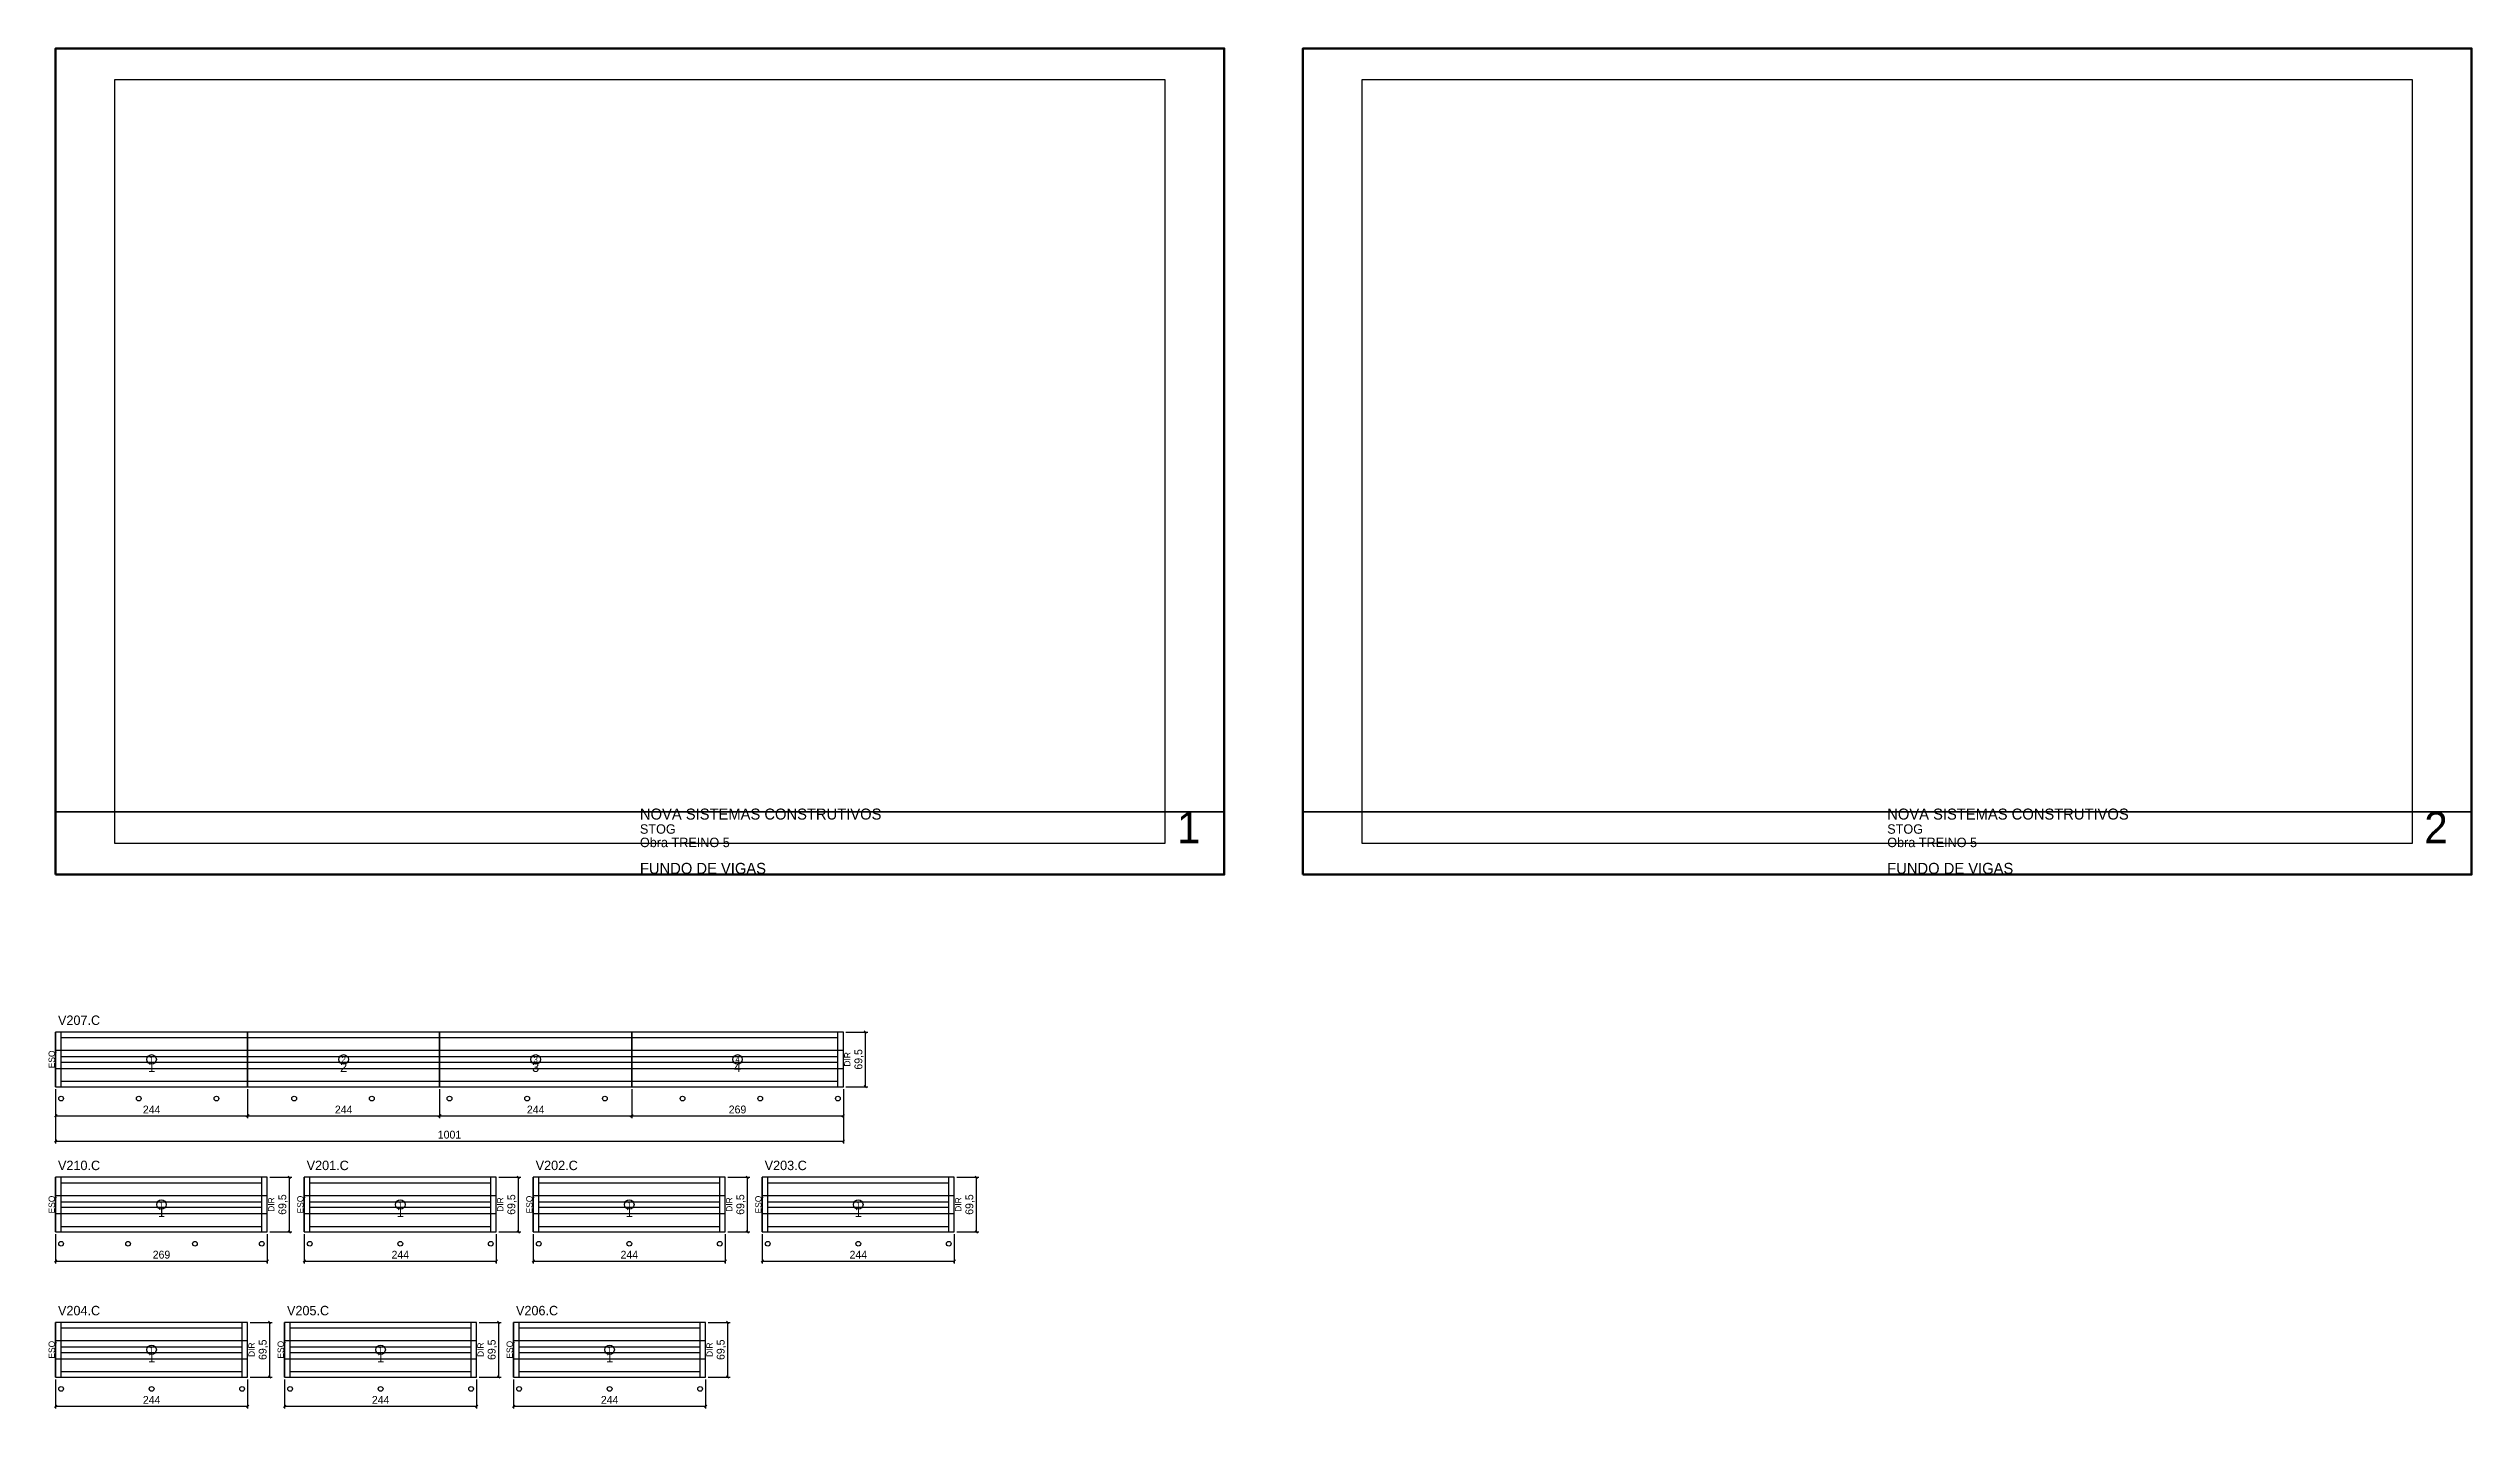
# Model space of a CAD drawing. Extents: x -12000 to 3070, y -478 to 3180.
# Drawn here: x -9 to 3070, y -478 to 1250 of the extents above.
import ezdxf
from ezdxf.enums import TextEntityAlignment as Align

# ---------------------------------------------------------------- set-up
doc = ezdxf.new("R2010")
doc.units = 0
for name, color, linetype in [('5', 5, 'Continuous'), ('CARIMBO', 255, 'Continuous'), ('COTA', 241, 'Continuous'), ('Escoras', 224, 'Continuous'), ('Folhas', 255, 'Continuous'), ('NOMENCLATURA', 7, 'Continuous'), ('Painéis', 200, 'Continuous'), ('SARR_2.2x7', 40, 'Continuous'), ('SARR_EDITAR', 141, 'Continuous')]:
    doc.layers.add(name, color=color, linetype=linetype)
doc.dimstyles.new('PAINEL', dxfattribs={"dimtxt": 10, "dimasz": 3, "dimexe": 3, "dimexo": 3, "dimgap": 3, "dimtad": 1, "dimblk": 'OBLIQUE', "dimblk1": 'OBLIQUE', "dimcen": 2.5, "dimclrd": 4, "dimclre": 4, "dimclrt": 240, "dimazin": 3, "dimtfac": 1, "dimtmove": 0, "dimatfit": 3})

# ---------------------------------------------------------------- blocks, each defined once
blk = doc.blocks.new('nf1')
blk.add_circle((0, 0), 6)
blk.add_text('1', height=7).set_placement((0, 0), align=Align.MIDDLE_CENTER)
blk = doc.blocks.new('nf2')
blk.add_circle((0, 0), 6)
blk.add_text('2', height=7).set_placement((0, 0), align=Align.MIDDLE_CENTER)
blk = doc.blocks.new('nf3')
blk.add_circle((0, 0), 6)
blk.add_text('3', height=7).set_placement((0, 0), align=Align.MIDDLE_CENTER)
blk = doc.blocks.new('nf4')
blk.add_circle((0, 0), 6)
blk.add_text('4', height=7).set_placement((0, 0), align=Align.MIDDLE_CENTER)
blk = doc.blocks.new('_OBLIQUE')
at = {"color": 0, "linetype": 'BYBLOCK'}
blk.add_line((-0.5, -0.5), (0.5, 0.5), dxfattribs=at)

msp = doc.modelspace()

# ---------------------------------------------------------------- linework, layer by layer
at = {"layer": 'CARIMBO', "lineweight": 35}
for p, q in [((0, 280), (1485, 280)), ((1585, 280), (3070, 280))]:
    msp.add_line(p, q, dxfattribs=at)
at = {"layer": 'Escoras'}
for centre in [(7, -84.5), (105.7, -84.5), (204.4, -84.5), (303.1, -84.5), (401.8, -84.5), (500.5, -84.5), (599.2, -84.5), (697.9, -84.5), (796.6, -84.5), (895.3, -84.5), (994, -84.5), (7, -269), (92, -269), (177, -269), (262, -269), (323, -269), (438, -269), (553, -269), (614, -269), (729, -269), (844, -269), (905, -269), (1020, -269), (1135, -269), (7, -453.5), (122, -453.5), (237, -453.5), (298, -453.5), (413, -453.5), (528, -453.5), (589, -453.5), (704, -453.5), (819, -453.5)]:
    msp.add_circle(centre, 3, dxfattribs=at)
at = {"layer": 'Folhas', "lineweight": 50}
for points in [[(0, 200), (1485, 200), (1485, 1250), (0, 1250)], [(1585, 200), (3070, 200), (3070, 1250), (1585, 1250)]]:
    msp.add_lwpolyline(points, close=True, dxfattribs=at)
at = {"layer": 'Folhas', "lineweight": 25}
for points in [[(75, 240), (1410, 240), (1410, 1210), (75, 1210)], [(1660, 240), (2995, 240), (2995, 1210), (1660, 1210)]]:
    msp.add_lwpolyline(points, close=True, dxfattribs=at)
at = {"layer": 'Painéis'}
for p, q in [((244, -69.5), (244, 0)), ((488, -69.5), (488, 0)), ((732, -69.5), (732, 0)), ((0, -23.167), (244, -23.167)), ((244, -23.167), (488, -23.167)), ((488, -23.167), (732, -23.167)), ((732, -23.167), (1001, -23.167)), ((0, -46.333), (244, -46.333)), ((244, -46.333), (488, -46.333)), ((488, -46.333), (732, -46.333)), ((732, -46.333), (1001, -46.333)), ((0, -207.667), (269, -207.667)), ((316, -207.667), (560, -207.667)), ((607, -207.667), (851, -207.667)), ((898, -207.667), (1142, -207.667)), ((0, -230.833), (269, -230.833)), ((316, -230.833), (560, -230.833)), ((607, -230.833), (851, -230.833)), ((898, -230.833), (1142, -230.833)), ((0, -392.167), (244, -392.167)), ((291, -392.167), (535, -392.167)), ((582, -392.167), (826, -392.167)), ((0, -415.333), (244, -415.333)), ((291, -415.333), (535, -415.333)), ((582, -415.333), (826, -415.333))]:
    msp.add_line(p, q, dxfattribs=at)
for points in [[(0, -69.5), (244, -69.5), (244, 0), (0, 0)], [(244, -69.5), (488, -69.5), (488, 0), (244, 0)], [(488, -69.5), (732, -69.5), (732, 0), (488, 0)], [(732, -69.5), (1001, -69.5), (1001, 0), (732, 0)], [(0, -254), (269, -254), (269, -184.5), (0, -184.5)], [(316, -254), (560, -254), (560, -184.5), (316, -184.5)], [(607, -254), (851, -254), (851, -184.5), (607, -184.5)], [(898, -254), (1142, -254), (1142, -184.5), (898, -184.5)], [(0, -438.5), (244, -438.5), (244, -369), (0, -369)], [(291, -438.5), (535, -438.5), (535, -369), (291, -369)], [(582, -438.5), (826, -438.5), (826, -369), (582, -369)]]:
    msp.add_lwpolyline(points, close=True, dxfattribs=at)
at = {"layer": 'SARR_2.2x7'}
for p, q in [((7, -69.5), (7, 0)), ((994, -69.5), (994, 0)), ((7, -7), (244, -7)), ((244, -7), (488, -7)), ((488, -7), (732, -7)), ((732, -7), (994, -7)), ((7, -31.25), (244, -31.25)), ((7, -38.25), (244, -38.25)), ((244, -31.25), (488, -31.25)), ((244, -38.25), (488, -38.25)), ((488, -31.25), (732, -31.25)), ((488, -38.25), (732, -38.25)), ((732, -31.25), (994, -31.25)), ((732, -38.25), (994, -38.25)), ((7, -62.5), (244, -62.5)), ((244, -62.5), (488, -62.5)), ((488, -62.5), (732, -62.5)), ((732, -62.5), (994, -62.5)), ((7, -254), (7, -184.5)), ((262, -254), (262, -184.5)), ((323, -254), (323, -184.5)), ((553, -254), (553, -184.5)), ((614, -254), (614, -184.5)), ((844, -254), (844, -184.5)), ((905, -254), (905, -184.5)), ((1135, -254), (1135, -184.5)), ((7, -191.5), (262, -191.5)), ((323, -191.5), (553, -191.5)), ((614, -191.5), (844, -191.5)), ((905, -191.5), (1135, -191.5)), ((7, -215.75), (262, -215.75)), ((7, -222.75), (262, -222.75)), ((323, -215.75), (553, -215.75)), ((323, -222.75), (553, -222.75)), ((614, -215.75), (844, -215.75)), ((614, -222.75), (844, -222.75)), ((905, -215.75), (1135, -215.75)), ((905, -222.75), (1135, -222.75)), ((7, -247), (262, -247)), ((323, -247), (553, -247)), ((614, -247), (844, -247)), ((905, -247), (1135, -247)), ((7, -438.5), (7, -369)), ((237, -438.5), (237, -369)), ((298, -438.5), (298, -369)), ((528, -438.5), (528, -369)), ((589, -438.5), (589, -369)), ((819, -438.5), (819, -369)), ((7, -376), (237, -376)), ((7, -400.25), (237, -400.25)), ((298, -376), (528, -376)), ((298, -400.25), (528, -400.25)), ((589, -376), (819, -376)), ((589, -400.25), (819, -400.25)), ((7, -407.25), (237, -407.25)), ((298, -407.25), (528, -407.25)), ((589, -407.25), (819, -407.25)), ((7, -431.5), (237, -431.5)), ((298, -431.5), (528, -431.5)), ((589, -431.5), (819, -431.5))]:
    msp.add_line(p, q, dxfattribs=at)
at = {"layer": 'SARR_EDITAR'}
for p, q in [((0, -69.5), (0, 0)), ((1001, -69.5), (1001, 0)), ((0, -254), (0, -184.5)), ((269, -254), (269, -184.5)), ((316, -254), (316, -184.5)), ((560, -254), (560, -184.5)), ((607, -254), (607, -184.5)), ((851, -254), (851, -184.5)), ((898, -254), (898, -184.5)), ((1142, -254), (1142, -184.5)), ((0, -438.5), (0, -369)), ((244, -438.5), (244, -369)), ((291, -438.5), (291, -369)), ((535, -438.5), (535, -369)), ((582, -438.5), (582, -369)), ((826, -438.5), (826, -369))]:
    msp.add_line(p, q, dxfattribs=at)

# ---------------------------------------------------------------- block references
at = {"layer": 'COTA'}
for name, p in [('nf1', (122, -34.75)), ('nf2', (366, -34.75)), ('nf3', (610, -34.75)), ('nf4', (866.5, -34.75)), ('nf1', (134.5, -219.25)), ('nf1', (438, -219.25)), ('nf1', (729, -219.25)), ('nf1', (1020, -219.25)), ('nf1', (122, -403.75)), ('nf1', (413, -403.75)), ('nf1', (704, -403.75))]:
    msp.add_blockref(name, p, dxfattribs=at)

# ---------------------------------------------------------------- texts
at = {"layer": '5'}
for s, p in [('ESQ', (-5, -34.75)), ('DIR', (1006, -34.75)), ('ESQ', (-5, -219.25)), ('DIR', (274, -219.25)), ('ESQ', (311, -219.25)), ('DIR', (565, -219.25)), ('ESQ', (602, -219.25)), ('DIR', (856, -219.25)), ('ESQ', (893, -219.25)), ('DIR', (1147, -219.25)), ('ESQ', (-5, -403.75)), ('DIR', (249, -403.75)), ('ESQ', (286, -403.75)), ('DIR', (540, -403.75)), ('ESQ', (577, -403.75)), ('DIR', (831, -403.75))]:
    msp.add_text(s, height=8, rotation=90, dxfattribs=at).set_placement(p, align=Align.MIDDLE_CENTER)
for s, p in [('1', (122, -44.75)), ('2', (366, -44.75)), ('3', (610, -44.75)), ('4', (866.5, -44.75)), ('1', (134.5, -229.25)), ('1', (438, -229.25)), ('1', (729, -229.25)), ('1', (1020, -229.25)), ('1', (122, -413.75)), ('1', (413, -413.75)), ('1', (704, -413.75))]:
    msp.add_text(s, height=12, dxfattribs=at).set_placement(p, align=Align.MIDDLE_CENTER)
at = {"layer": 'CARIMBO'}
for s, height, p in [('NOVA SISTEMAS CONSTRUTIVOS', 14, (742.5, 270)), ('1', 40, (1425, 240)), ('NOVA SISTEMAS CONSTRUTIVOS', 14, (2327.5, 270)), ('2', 40, (3010, 240)), ('STOG', 12, (742.5, 252)), ('Obra TREINO 5', 12, (742.5, 235)), ('STOG', 12, (2327.5, 252)), ('Obra TREINO 5', 12, (2327.5, 235)), ('FUNDO DE VIGAS', 14, (742.5, 201)), ('FUNDO DE VIGAS', 14, (2327.5, 201))]:
    msp.add_text(s, height=height, dxfattribs=at).set_placement(p)
at = {"layer": 'NOMENCLATURA'}
for s, p in [('V207.C', (3, 9)), ('V210.C', (3, -175.5)), ('V201.C', (319, -175.5)), ('V202.C', (610, -175.5)), ('V203.C', (901, -175.5)), ('V204.C', (3, -360)), ('V205.C', (294, -360)), ('V206.C', (585, -360))]:
    msp.add_text(s, height=12, dxfattribs=at).set_placement(p)

# ---------------------------------------------------------------- dimensions: what is measured, and where the dimension line sits
at = {"layer": 'COTA'}
for base, p1, p2 in [((1029, -69.5), (1001, -69.5), (1001, 0)), ((297, -254), (269, -254), (269, -184.5)), ((588, -254), (560, -254), (560, -184.5)), ((879, -254), (851, -254), (851, -184.5)), ((1170, -254), (1142, -254), (1142, -184.5)), ((272, -438.5), (244, -438.5), (244, -369)), ((563, -438.5), (535, -438.5), (535, -369)), ((854, -438.5), (826, -438.5), (826, -369))]:
    msp.add_linear_dim(base=base, p1=p1, p2=p2, angle=90, dimstyle='PAINEL', dxfattribs=at).render()
for base, p1, p2 in [((0, -106.5), (0, -69.5), (244, -69.5)), ((0, -138.5), (0, -69.5), (1001, -69.5)), ((244, -106.5), (244, -69.5), (488, -69.5)), ((488, -106.5), (488, -69.5), (732, -69.5)), ((732, -106.5), (732, -69.5), (1001, -69.5)), ((0, -291), (0, -254), (269, -254)), ((316, -291), (316, -254), (560, -254)), ((607, -291), (607, -254), (851, -254)), ((898, -291), (898, -254), (1142, -254)), ((0, -475.5), (0, -438.5), (244, -438.5)), ((291, -475.5), (291, -438.5), (535, -438.5)), ((582, -475.5), (582, -438.5), (826, -438.5))]:
    msp.add_linear_dim(base=base, p1=p1, p2=p2, dimstyle='PAINEL', dxfattribs=at).render()

doc.saveas('drawing.dxf')
